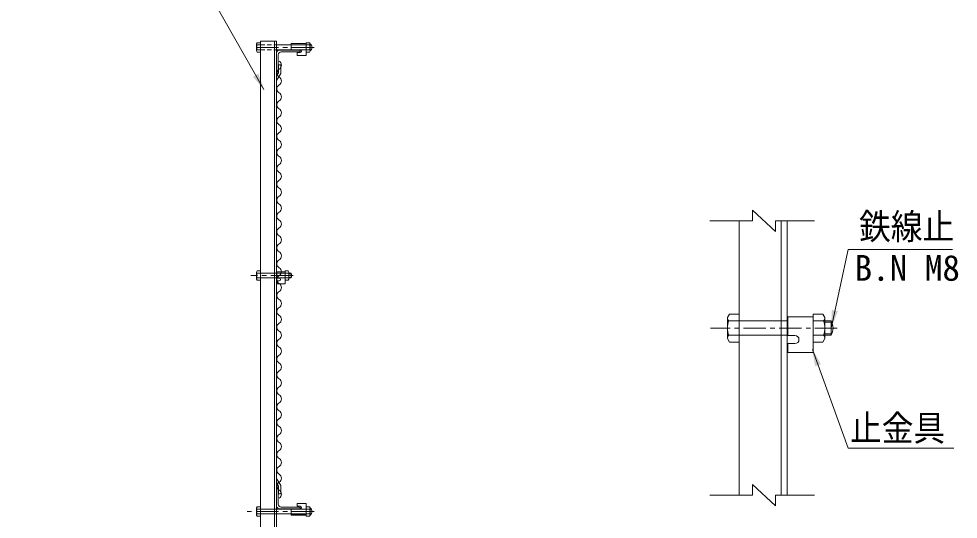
# Model space of a CAD drawing. Units: millimetres, scale not verified. Extents: x -4455 to 4455, y -3150 to 3150.
# Drawn here: x -170 to 1406, y 558 to 1397 of the extents above; entities that cross this region are included whole.
import ezdxf
from ezdxf.enums import TextEntityAlignment as Align

# ---------------------------------------------------------------- set-up
doc = ezdxf.new("R2010")
doc.units = ezdxf.units.MM
doc.header["$LTSCALE"] = 30
for name, pattern in [('DASHED', [7.5, 6, -1.5]), ('USER1', [2, 1.25, -0.25, 0.25, -0.25]), ('USER2', [0.375, 0.25, -0.125])]:
    doc.linetypes.add(name, pattern=pattern)
for name, color, linetype, lineweight in [('0-0_7詳細', 7, 'Continuous', 18), ('0-3_6文字', 3, 'Continuous', 9), ('0-7_1部材', 7, 'Continuous', 9), ('0-A_8部品', 7, 'Continuous', 18), ('0-B_2網', 4, 'Continuous', 18), ('0-C_AMI', 3, 'Continuous', 18)]:
    doc.layers.add(name, color=color, linetype=linetype, lineweight=lineweight)
doc.styles.add('ＭＳ ゴシック', font='')
doc.styles.get('ＭＳ ゴシック').set_extended_font_data('MS Gothic')

# ---------------------------------------------------------------- blocks, each defined once
blk = doc.blocks.new('NAMIX5')
at = {"layer": '0-C_AMI'}
for centre, start, end in [((53.3, -300), 118.07249, 241.92751), ((-53.3, -100), 298.07249, 61.92751), ((-53.3, -500), 298.07249, 61.92751), ((53.3, -700), 118.07249, 241.92751), ((-53.3, -900), 298.07249, 61.92751), ((53.3, -1100), 118.07249, 241.92751), ((53.3, -1500), 118.07249, 241.92751), ((-53.3, -1300), 298.07249, 61.92751), ((-53.3, -1700), 298.07249, 61.92751), ((53.3, -1900), 118.07249, 241.92751)]:
    blk.add_arc(centre, 113.3, start, end, dxfattribs=at)
blk = doc.blocks.new('NAMIX13')
at = {"layer": '0-C_AMI'}
for centre, start, end in [((-106.7, -200), 298.07249, 61.92751), ((106.7, -600), 118.07249, 241.92751), ((-106.7, -1000), 298.07249, 61.92751), ((106.7, -1400), 118.07249, 241.92751), ((-106.7, -1800), 298.07249, 61.92751), ((106.7, -2200), 118.07249, 241.92751), ((106.7, -3000), 118.07249, 241.92751), ((-106.7, -2600), 298.07249, 61.92751), ((-106.7, -3400), 298.07249, 61.92751), ((106.7, -3800), 118.07249, 241.92751), ((-106.7, -4200), 298.07249, 61.92751), ((106.7, -4600), 118.07249, 241.92751), ((106.7, -5400), 118.07249, 241.92751), ((-106.7, -5000), 298.07249, 61.92751), ((-106.7, -5800), 298.07249, 61.92751), ((106.7, -6200), 118.07249, 241.92751), ((-106.7, -6600), 298.07249, 61.92751), ((106.7, -7000), 118.07249, 241.92751), ((-106.7, -7400), 298.07249, 61.92751), ((106.7, -7800), 118.07249, 241.92751), ((-106.7, -8200), 298.07249, 61.92751), ((106.7, -8600), 118.07249, 241.92751)]:
    blk.add_arc(centre, 226.7, start, end, dxfattribs=at)
blk = doc.blocks.new('NAMI')
at = {"layer": '0-C_AMI'}
for centre, start, end in [((-106.7, -200), 298.07249, 61.92751), ((106.7, -600), 118.07249, 241.92751)]:
    blk.add_arc(centre, 226.7, start, end, dxfattribs=at)

msp = doc.modelspace()

# ---------------------------------------------------------------- linework, layer by layer
at = {"layer": '0-0_7詳細', "color": 4}
for p, q in [((1060.23, 1058.32), (1060.23, 1076.32)), ((1099, 1040.32), (1060.23, 1076.32)), ((1060.23, 1058.32), (988.67, 1058.32)), ((1099, 1058.32), (1164.27, 1058.32)), ((1099, 1058.32), (1099, 1040.32)), ((1099, 579.83), (1060.23, 615.83)), ((1060.23, 597.83), (1060.23, 615.83)), ((1060.23, 597.83), (988.67, 597.83)), ((1099, 597.83), (1164.27, 597.83)), ((1099, 597.83), (1099, 579.83))]:
    msp.add_line(p, q, dxfattribs=at)
at = {"layer": '0-0_7詳細', "lineweight": 9}
for p, q in [((1037.83, 1058.32), (1037.83, 597.83)), ((1108.33, 1058.32), (1108.33, 597.83)), ((1118.83, 1058.32), (1118.83, 597.83)), ((1018.63, 896.11), (1021.96, 901.87)), ((1021.96, 901.87), (1037.83, 901.87)), ((1037.83, 854.83), (1037.83, 901.87)), ((1162.45, 854.83), (1162.45, 901.87)), ((1178.33, 901.87), (1162.45, 901.87)), ((1181.65, 896.11), (1178.33, 901.87)), ((1018.63, 860.59), (1018.63, 896.11)), ((1020.69, 890.35), (1037.83, 890.35)), ((1119.85, 897.31), (1119.85, 865.81)), ((1119.85, 897.31), (1162.45, 897.31)), ((1162.45, 897.31), (1162.45, 837.31)), ((1179.59, 890.35), (1162.45, 890.35)), ((1181.65, 860.59), (1181.65, 896.11)), ((1181.65, 890.35), (1192.31, 890.35)), ((1192.31, 866.35), (1192.31, 890.35)), ((1018.63, 860.59), (1021.96, 854.83)), ((1020.69, 866.35), (1037.83, 866.35)), ((1021.96, 854.83), (1037.83, 854.83)), ((1119.85, 865.81), (1131.7, 865.81)), ((1119.85, 852.31), (1119.85, 837.31)), ((1119.85, 852.31), (1131.7, 852.31)), ((1179.59, 866.35), (1162.45, 866.35)), ((1181.65, 866.35), (1192.31, 866.35)), ((1118.83, 730), (1118.83, 850)), ((1119.85, 837.31), (1162.45, 837.31))]:
    msp.add_line(p, q, dxfattribs=at)
at = {"layer": '0-0_7詳細', "color": 3, "linetype": 'DASHED'}
for p, q in [((1037.83, 890.35), (1119.85, 890.35)), ((1037.83, 866.35), (1119.85, 866.35))]:
    msp.add_line(p, q, dxfattribs=at)
at = {"layer": '0-0_7詳細', "color": 1}
for p, q in [((1181.65, 887.95), (1193.52, 887.95)), ((1181.65, 868.75), (1193.52, 868.75))]:
    msp.add_line(p, q, dxfattribs=at)
at = {"layer": '0-0_7詳細', "color": 1, "linetype": 'USER1'}
msp.add_line((1202.71, 878.35), (990.21, 878.35), dxfattribs=at)
at = {"layer": '0-0_7詳細', "color": 1}
for points in [[(1396.23, 1010.32), (1221.08, 1010.32), (1192.74, 880.31)], [(1398.03, 676.82), (1221.08, 676.82), (1160.86, 842.33)]]:
    msp.add_lwpolyline(points, dxfattribs=at)
at = {"layer": '0-0_7詳細', "lineweight": 9}
msp.add_lwpolyline([(1181.65, 860.59), (1178.33, 854.83), (1162.45, 854.83)], dxfattribs=at)
for centre, radius, start, end in [((1027.72, 896.11), 9.09, 180, 219.3382), ((1054.63, 878.35), 36, 160.52878, 199.47122), ((1145.65, 878.35), 36, 340.52878, 19.47122), ((1172.57, 896.11), 9.09, 320.6618, 0), ((1171.53, 878.35), 24, 330, 30), ((1027.72, 860.59), 9.09, 140.6618, 180), ((1131.7, 859.06), 6.75, 270, 90), ((1172.57, 860.59), 9.09, 0, 39.3382)]:
    msp.add_arc(centre, radius, start, end, dxfattribs=at)
at = {"layer": '0-0_7詳細', "color": 1}
for points in [[(1192.31, 878.35), (1193.61, 908.77), (1203.79, 906.55)], [(1160.18, 844.21), (1175.33, 817.8), (1165.54, 814.24)]]:
    msp.add_solid(points, dxfattribs=at)
at = {"layer": '0-3_6文字', "color": 7}
msp.add_lwpolyline([(-170.47, 1479.1), (127.21, 1479.1), (240.73, 1278.55)], dxfattribs=at)
msp.add_solid([(241.72, 1276.81), (222.41, 1300.35), (231.47, 1305.49)], dxfattribs=at)
at = {"layer": '0-7_1部材'}
for p, q in [((234.88, 1359.92), (234.88, 339.92)), ((234.88, 1359.92), (261.88, 1359.92)), ((258.38, 1359.92), (258.38, 339.92)), ((261.88, 1359.92), (261.88, 339.92)), ((261.88, 1304.92), (261.88, 1339.92)), ((266.88, 1344.92), (301.88, 1344.92)), ((269.88, 1341.92), (299.88, 1341.92)), ((301.88, 1344.92), (301.88, 1343.92)), ((264.88, 1306.92), (264.88, 1336.92)), ((269.16, 1319.89), (265.16, 1319.89)), ((265.16, 1319.89), (265.16, 1306.89)), ((269.16, 1319.89), (269.16, 1305.78)), ((261.88, 1301.48), (265.16, 1306.89)), ((261.88, 1293.77), (269.16, 1305.78)), ((261.88, 1304.92), (262.88, 1304.92)), ((261.88, 626), (269.19, 614.04)), ((261.88, 619.92), (261.88, 579.92)), ((261.88, 618.32), (265.19, 612.91)), ((261.88, 579.92), (261.88, 614.92)), ((261.88, 614.92), (262.88, 614.92)), ((264.88, 582.92), (264.88, 612.92)), ((265.19, 599.91), (265.19, 612.91)), ((269.19, 599.91), (265.19, 599.91)), ((269.19, 599.91), (269.19, 614.04)), ((301.88, 574.92), (266.88, 574.92)), ((299.88, 577.92), (269.88, 577.92)), ((286.69, 574.65), (301.44, 574.65)), ((301.88, 574.92), (301.88, 575.92))]:
    msp.add_line(p, q, dxfattribs=at)
for centre, radius, start, end in [((266.88, 1339.92), 5, 90, 180), ((269.88, 1336.92), 5, 90, 180), ((299.88, 1343.92), 2, 270, 0), ((262.88, 1306.92), 2, 270, 0), ((262.88, 612.92), 2, 0, 90), ((266.88, 579.92), 5, 180, 270), ((269.88, 582.92), 5, 180, 270), ((299.88, 575.92), 2, 0, 90)]:
    msp.add_arc(centre, radius, start, end, dxfattribs=at)
at = {"layer": '0-A_8部品', "lineweight": 9}
for p, q in [((228.48, 1355.29), (229.59, 1357.21)), ((229.59, 1357.21), (234.88, 1357.21)), ((234.88, 1341.53), (234.88, 1357.21)), ((286.69, 1355.69), (286.69, 1345.19)), ((316.99, 1357.21), (311.69, 1357.21)), ((311.69, 1341.53), (311.69, 1357.21)), ((318.09, 1355.29), (316.99, 1357.21)), ((228.48, 1343.45), (228.48, 1355.29)), ((229.17, 1353.37), (234.88, 1353.37)), ((229.17, 1345.37), (234.88, 1345.37)), ((261.88, 1353.37), (311.69, 1353.37)), ((261.88, 1345.37), (311.69, 1345.37)), ((286.69, 1345.19), (301.44, 1345.19)), ((296.69, 1340.69), (301.44, 1340.69)), ((296.69, 1340.69), (296.69, 1335.69)), ((317.41, 1353.37), (311.69, 1353.37)), ((317.41, 1345.37), (311.69, 1345.37)), ((316.99, 1341.53), (311.69, 1341.53)), ((318.09, 1343.45), (316.99, 1341.53)), ((318.09, 1343.45), (318.09, 1355.29)), ((296.69, 1335.69), (311.69, 1335.69)), ((296.69, 579.15), (296.69, 584.15)), ((296.69, 584.15), (311.69, 584.15)), ((311.69, 564.15), (311.69, 584.15)), ((228.48, 576.39), (229.59, 578.31)), ((228.48, 564.55), (228.48, 576.39)), ((229.17, 574.47), (234.88, 574.47)), ((229.59, 578.31), (234.88, 578.31)), ((234.88, 562.63), (234.88, 578.31)), ((256.98, 574.47), (311.69, 574.47)), ((286.69, 564.15), (286.69, 574.65)), ((296.69, 579.15), (301.44, 579.15)), ((311.69, 578.31), (311.69, 562.63)), ((316.99, 578.31), (311.69, 578.31)), ((317.41, 574.47), (311.69, 574.47)), ((318.09, 576.39), (316.99, 578.31)), ((229.17, 566.47), (234.88, 566.47)), ((261.88, 566.47), (316.6, 566.47)), ((286.69, 564.15), (311.69, 564.15)), ((317.41, 566.47), (311.69, 566.47)), ((316.99, 562.63), (311.69, 562.63))]:
    msp.add_line(p, q, dxfattribs=at)
at = {"layer": '0-A_8部品', "color": 1, "linetype": 'USER1'}
for p, q in [((325.11, 1349.37), (224.94, 1349.37)), ((289.84, 966.35), (219.01, 966.35)), ((325.11, 570.47), (212.49, 570.47))]:
    msp.add_line(p, q, dxfattribs=at)
at = {"layer": '0-A_8部品', "color": 3, "linetype": 'USER2'}
for p, q in [((234.88, 1353.37), (261.88, 1353.37)), ((234.88, 1345.37), (261.88, 1345.37))]:
    msp.add_line(p, q, dxfattribs=at)
at = {"layer": '0-A_8部品', "color": 3, "linetype": 'DASHED'}
for p, q in [((286.69, 1353.69), (311.69, 1353.69)), ((234.88, 970.35), (276.42, 970.35)), ((234.88, 962.35), (276.42, 962.35)), ((234.88, 574.47), (261.88, 574.47)), ((234.88, 566.47), (261.88, 566.47)), ((286.69, 566.15), (311.69, 566.15))]:
    msp.add_line(p, q, dxfattribs=at)
at = {"layer": '0-A_8部品', "color": 3}
for p, q in [((228.48, 972.27), (229.59, 974.19)), ((228.48, 960.43), (228.48, 972.27)), ((229.17, 970.35), (234.88, 970.35)), ((229.17, 962.35), (234.88, 962.35)), ((229.59, 974.19), (234.88, 974.19)), ((234.88, 958.51), (234.88, 974.19)), ((262.22, 972.67), (262.22, 962.17)), ((262.22, 972.67), (276.42, 972.67)), ((262.22, 962.17), (266.17, 962.17)), ((276.42, 958.51), (276.42, 974.19)), ((276.42, 972.67), (276.42, 952.67)), ((282.14, 970.35), (276.42, 970.35)), ((282.14, 962.35), (276.42, 962.35)), ((282.82, 960.43), (282.82, 972.27)), ((282.82, 970.35), (286.38, 970.35)), ((282.82, 969.55), (286.78, 969.55)), ((282.82, 963.15), (286.78, 963.15)), ((282.82, 962.35), (286.38, 962.35)), ((286.38, 962.35), (286.38, 970.35)), ((262.22, 957.67), (266.17, 957.67)), ((262.22, 957.67), (262.22, 952.67)), ((262.22, 952.67), (276.42, 952.67)), ((281.72, 958.51), (276.42, 958.51)), ((282.82, 960.43), (281.72, 958.51))]:
    msp.add_line(p, q, dxfattribs=at)
at = {"layer": '0-A_8部品', "lineweight": 9}
for points in [[(286.69, 1355.69), (311.69, 1355.69), (311.69, 1335.69)], [(228.48, 1343.45), (229.59, 1341.53), (234.88, 1341.53)], [(318.09, 576.39), (318.09, 564.55), (316.99, 562.63)], [(228.48, 564.55), (229.59, 562.63), (234.88, 562.63)]]:
    msp.add_lwpolyline(points, dxfattribs=at)
at = {"layer": '0-A_8部品', "color": 3}
for points in [[(282.82, 972.27), (281.72, 974.19), (276.42, 974.19)], [(228.48, 960.43), (229.59, 958.51), (234.88, 958.51)]]:
    msp.add_lwpolyline(points, dxfattribs=at)
at = {"layer": '0-A_8部品', "lineweight": 9}
for centre, radius, start, end in [((231.51, 1355.29), 3.03, 180, 219.3382), ((240.48, 1349.37), 12, 160.52878, 199.47122), ((231.51, 1343.45), 3.03, 140.6618, 180), ((301.44, 1342.94), 2.25, 270, 90), ((315.06, 1355.29), 3.03, 320.6618, 0), ((306.09, 1349.37), 12, 340.52878, 19.47122), ((315.06, 1343.45), 3.03, 0, 39.3382), ((314.94, 1349.37), 6.71, 298.05542, 61.94458), ((231.51, 576.39), 3.03, 180, 219.3382), ((240.48, 570.47), 12, 160.52878, 199.47122), ((301.44, 576.9), 2.25, 270, 90), ((315.06, 576.39), 3.03, 320.6618, 0), ((306.09, 570.47), 12, 340.52878, 19.47122), ((314.94, 570.47), 6.71, 298.05542, 61.94458), ((231.51, 564.55), 3.03, 140.6618, 180), ((315.06, 564.55), 3.03, 0, 39.3382)]:
    msp.add_arc(centre, radius, start, end, dxfattribs=at)
at = {"layer": '0-A_8部品', "color": 3}
for centre, radius, start, end in [((231.51, 972.27), 3.03, 180, 219.3382), ((240.48, 966.35), 12, 160.52878, 199.47122), ((231.51, 960.43), 3.03, 140.6618, 180), ((266.17, 959.92), 2.25, 270, 90), ((270.82, 966.35), 12, 340.52878, 19.47122), ((279.8, 972.27), 3.03, 320.6618, 0), ((279.8, 960.43), 3.03, 0, 39.3382), ((279.45, 966.35), 8, 330, 30)]:
    msp.add_arc(centre, radius, start, end, dxfattribs=at)
at = {"layer": '0-C_AMI'}
for centre, start, end in [((262.66, 812.93), 298.07249, 61.92751), ((269.77, 799.6), 118.07249, 241.92751), ((262.66, 786.26), 298.07249, 61.92751), ((269.77, 772.93), 118.07249, 241.92751), ((262.66, 759.6), 298.07249, 61.92751), ((269.77, 746.26), 118.07249, 241.92751), ((269.77, 719.6), 118.07249, 241.92751), ((262.66, 732.93), 298.07249, 61.92751), ((262.66, 706.26), 298.07249, 61.92751), ((269.77, 692.93), 118.07249, 241.92751), ((262.66, 679.6), 298.07249, 61.92751), ((269.77, 666.26), 118.07249, 241.92751), ((269.77, 639.6), 118.07249, 241.92751), ((262.66, 652.93), 298.07249, 61.92751), ((262.66, 626.26), 298.07249, 61.92751), ((269.77, 612.93), 118.07249, 241.92751), ((262.66, 599.6), 298.07249, 61.92751)]:
    msp.add_arc(centre, 7.56, start, end, dxfattribs=at)

# ---------------------------------------------------------------- block references
at = {"layer": '0-B_2網'}
for name, p, xscale, yscale in [('NAMI', (266.21, 1326.26), 0.03333333, 0.03333333), ('NAMI', (266.21, 1299.6), 0.03333333, 0.03333333), ('NAMI', (266.21, 1272.93), 0.03333333, 0.03333333), ('NAMIX5', (266.21, 1246.26), 0.06666667, 0.06666667), ('NAMIX13', (266.21, 1112.93), 0.03333333, 0.03333333)]:
    msp.add_blockref(name, p, dxfattribs=dict(at, xscale=xscale, yscale=yscale))

# ---------------------------------------------------------------- texts
at = {"layer": '0-0_7詳細', "color": 3, "style": 'ＭＳ ゴシック', "width": 0.9}
for s, p in [('鉄線止', (1239.26, 1014.08)), ('止金具', (1224.11, 675.87))]:
    msp.add_text(s, height=43.33, dxfattribs=at).set_placement(p, align=Align.BOTTOM_LEFT)
at = {"layer": '0-0_7詳細', "color": 3, "style": 'ＭＳ ゴシック'}
msp.add_text('B.N M8', height=43.33, dxfattribs=at).set_placement((1231.65, 944.66), align=Align.BOTTOM_LEFT)

doc.saveas('drawing.dxf')
